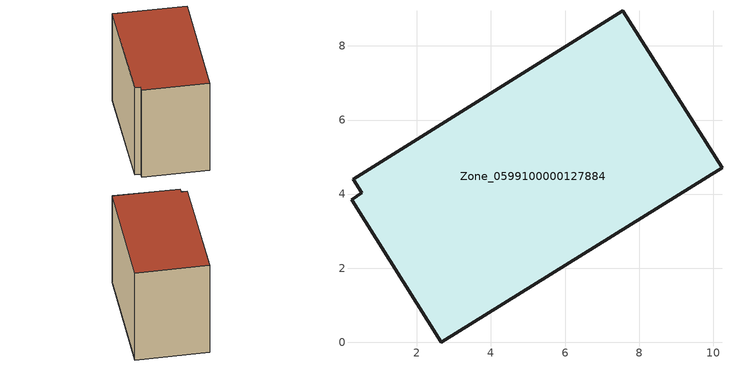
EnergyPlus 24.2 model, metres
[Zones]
Zone_0599100000127884
 floor ground (C_G): 10.24,4.71 2.65,0 0.23,3.85 0.51,4.04 0.28,4.39 7.56,8.95 z0
 wall outside (C_F): 10.24,4.71 7.56,8.95 0.28,4.39 0.51,4.04 0.23,3.85 2.65,0 10.24,4.71 z0:7.06
 roof outside (C_R): 2.65,0 10.24,4.71 7.56,8.95 0.28,4.39 0.51,4.04 0.23,3.85 z7.06
[BUILDING]
Pand.0599100000127884: North Axis=0; Terrain=City; Loads Convergence Tolerance Value=0.04; Temperature Convergence Tolerance Value=0.4; Solar Distribution=FullExterior; Maximum Number of Warmup Days=25; Minimum Number of Warmup Days=1
[Site:Location]
Rotterdam.The.Hague.AP_ZH_NLD Design_Conditions: Latitude=51.96; Longitude=4.45; Time Zone=1; Elevation=-4.5
[SITE:GROUNDTEMPERATURE:BUILDINGSURFACE]
18, 18, 18, 18, 18, 18, 18, 18, 18, 18, 18, 18
[MATERIAL] Thermal Absorptance=0.9; Solar Absorptance=0.7; Visible Absorptance=0.7
Name | Roughness | Thickness | Conductivity | Density | Specific Heat
G.TI.1946 | MediumSmooth | 0.15 | 1 | 540 | 1210
F.TI.1946 | Rough | 0.3 | 0.857143 | 1920 | 840
R.TI.1946 | MediumRough | 0.2 | 0.1 | 1500 | 1000
[CONSTRUCTION]
C_G: G.TI.1946
C_F: F.TI.1946
C_R: R.TI.1946
[ZONE]
Zone_0599100000127884: Type=1; Multiplier=1; Ceiling Height=Autocalculate; Volume=Autocalculate; Floor Area=autocalculate; Part of Total Floor Area=Yes
[ZONEINFILTRATION:DESIGNFLOWRATE]
Infil_Zone_0599100000127884: Zone or ZoneList or Space or SpaceList=Zone_0599100000127884; Schedule=AlwaysOn; Design Flow Rate Calculation Method=Flow/Area; Flow Rate per Floor Area=0.003; Constant Term Coefficient=1; Temperature Term Coefficient=0; Velocity Term Coefficient=0; Velocity Squared Term Coefficient=0
[HVACTEMPLATE:ZONE:IDEALLOADSAIRSYSTEM]
Zone_0599100000127884: Maximum Heating Supply Air Temperature=50; Minimum Cooling Supply Air Temperature=13; Maximum Heating Supply Air Humidity Ratio=0.0156; Minimum Cooling Supply Air Humidity Ratio=0.0077; Heating Limit=NoLimit; Cooling Limit=NoLimit; Dehumidification Control Type=ConstantSensibleHeatRatio; Cooling Sensible Heat Ratio=0.7; Dehumidification Setpoint=60; Humidification Control Type=None; Humidification Setpoint=30; Outdoor Air Method=None; Outdoor Air Flow Rate per Person=0.00944; Outdoor Air Flow Rate per Zone Floor Area=0; Outdoor Air Flow Rate per Zone=0; Demand Controlled Ventilation Type=None; Outdoor Air Economizer Type=NoEconomizer; Heat Recovery Type=None; Sensible Heat Recovery Effectiveness=0.7; Latent Heat Recovery Effectiveness=0.65
[ZONECONTROL:THERMOSTAT]
ThermostatControl_Zone_0599100000127884: Zone or ZoneList=Zone_0599100000127884; Control Type Schedule=DualSetpointControlType; Control 1=Thermostat_Zone_0599100000127884; Temperature Difference Between Cutout And Setpoint=0
[THERMOSTATSETPOINT:DUALSETPOINT]
Thermostat_Zone_0599100000127884: Heating Setpoint Temperature Schedule=HeatingSetpoint_Zone_0599100000127884; Cooling Setpoint Temperature Schedule=CoolingSetpoint_Zone_0599100000127884
[SCHEDULE:COMPACT]
HeatingSetpoint_Zone_0599100000127884: Through: 12/31, For: AllDays, Until: 24:00, 21
CoolingSetpoint_Zone_0599100000127884: Through: 12/31, For: AllDays, Until: 24:00, 24
DualSetpointControlType: Through: 12/31, For: AllDays, Until: 24:00, 4
AlwaysOn: Through: 12/31, For: AllDays, Until: 24:00, 1
